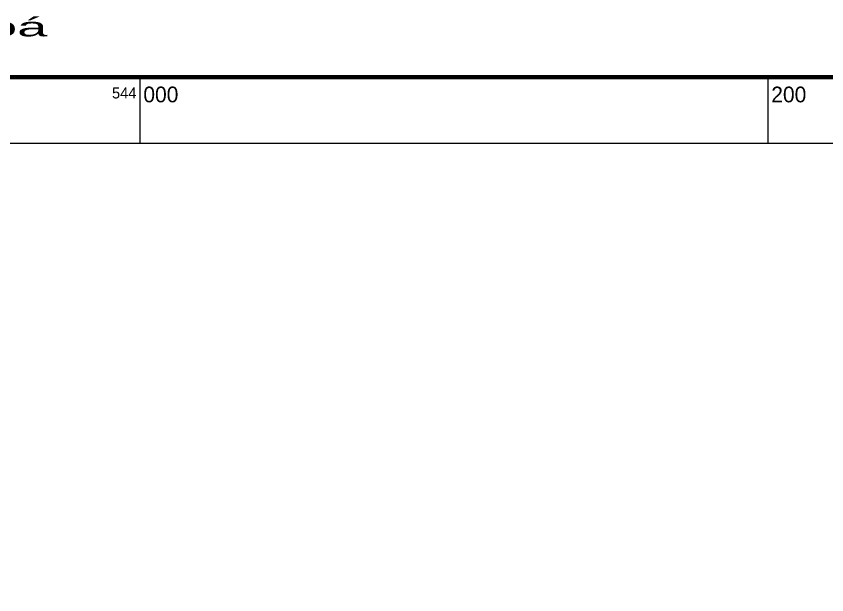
# Model space of a CAD drawing. Header units: metres. Extents: x 543779 to 545239, y 1834729 to 1836294.
# Drawn here: x 543960.5 to 544218.7, y 1836056.1 to 1836240.4 of the extents above; entities that cross this region are included whole.
import ezdxf
from ezdxf.enums import TextEntityAlignment as Align

# ---------------------------------------------------------------- set-up
doc = ezdxf.new("R2010")
doc.units = ezdxf.units.M
doc.header["$LTSCALE"] = 0.24
doc.layers.add('63', color=7, linetype='Continuous', lineweight=13)

msp = doc.modelspace()

# ---------------------------------------------------------------- linework, layer by layer
at = {"layer": '63'}
for p, q in [((544000, 1836200), (544000, 1836221)), ((544200, 1836200), (544200, 1836221))]:
    msp.add_line(p, q, dxfattribs=at)
at = {"layer": '63', "lineweight": 158}
msp.add_lwpolyline([(543779, 1836221), (545221, 1836221), (545221, 1834779), (543779, 1834779)], close=True, dxfattribs=at)
at = {"layer": '63'}
msp.add_lwpolyline([(543800, 1836200), (545200, 1836200), (545200, 1834800), (543800, 1834800)], close=True, dxfattribs=at)

# ---------------------------------------------------------------- texts
at = {"layer": '63', "width": 2.15}
msp.add_text('  -  Hướng Hoá', height=6, dxfattribs=at).set_placement((543854.55, 1836234))
at = {"layer": '63'}
for s, p in [('000', (544001, 1836213)), ('200', (544201, 1836213))]:
    msp.add_text(s, height=5, dxfattribs=at).set_placement(p)
msp.add_text('544', height=3.5, dxfattribs=at).set_placement((543998.8171, 1836214.22), align=Align.RIGHT)

doc.saveas('drawing.dxf')
